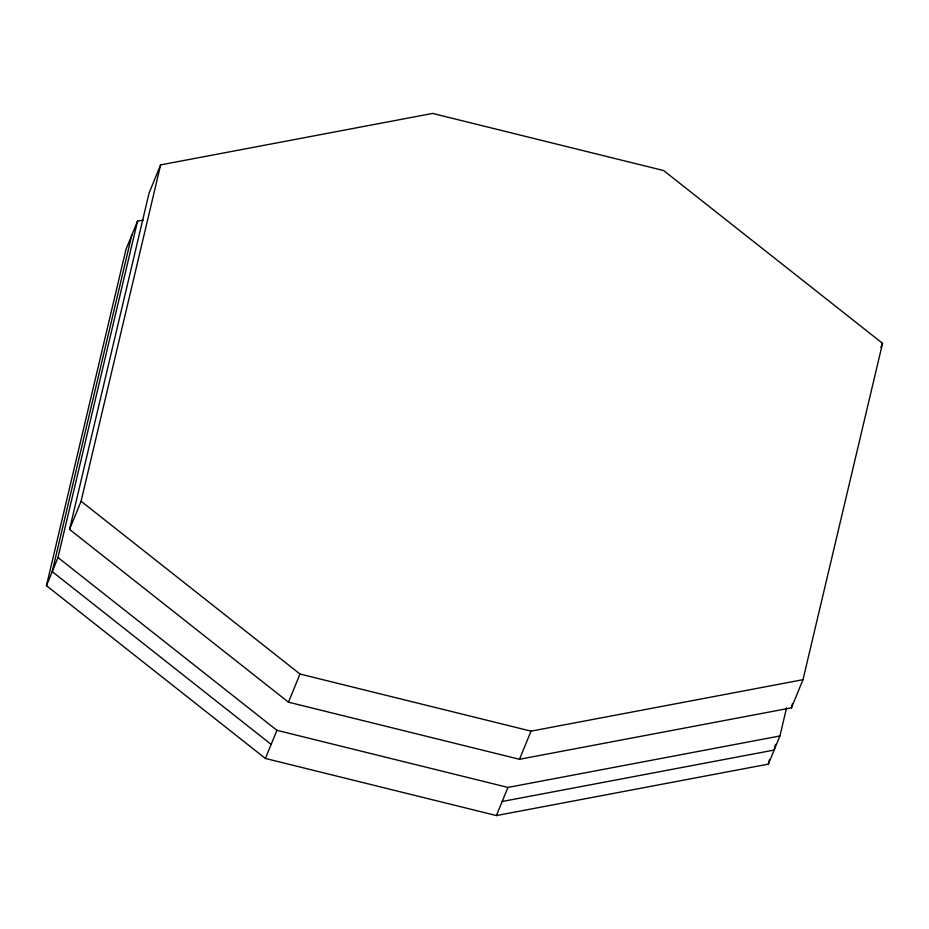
<?xml version="1.0" encoding="UTF-8"?>
<svg xmlns="http://www.w3.org/2000/svg" width="929" height="929" viewBox="0 0 929 929"><rect width="100%" height="100%" fill="white"/><g stroke="black" fill="none" stroke-linecap="round" stroke-linejoin="round"><path stroke-width="1.39" d="M786.573 707.828L779.919 735.977L768.376 764.114L496.4 815.569L265.392 758.459L46.45 585.665L126.007 249.309L137.538 221.16L143.24 220.092M131.779 235.234L52.221 571.602L271.152 744.396M46.45 585.665L57.993 557.528L137.538 221.16M69.536 529.391L149.081 193.023L160.624 164.886L432.6 113.431L663.608 170.541L882.55 343.335L802.993 679.691L791.462 707.84L519.485 759.283L288.466 702.185L69.536 529.391L81.078 501.242L160.624 164.886M768.376 764.114L769.375 759.899M775.471 744.419L774.147 750.051L502.171 801.495M791.462 707.84L792.46 703.613M265.392 758.459L276.923 730.322L57.993 557.528M288.466 702.185L300.009 674.036L81.078 501.242M496.4 815.569L507.942 787.432L779.919 735.977M519.485 759.283L531.028 731.146L802.993 679.691M880.901 347.353L882.55 343.335M300.009 674.036L531.028 731.146M276.923 730.322L507.942 787.432"/></g></svg>
